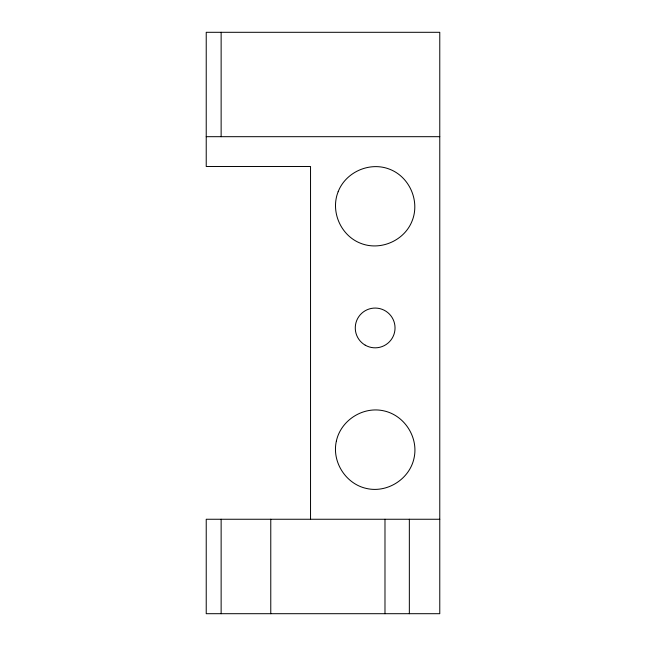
<?xml version="1.0" encoding="UTF-8"?>
<svg xmlns="http://www.w3.org/2000/svg" width="646" height="646" viewBox="0 0 646 646"><rect width="100%" height="100%" fill="white"/><g stroke="black" fill="none" stroke-linecap="round" stroke-linejoin="round"><path stroke-width="0.97" d="M206.227 136.686L439.773 136.686M439.773 519.255L206.227 519.255L206.227 613.7L439.773 613.7L439.773 32.3L206.227 32.3L206.227 166.506L310.54 166.506L310.54 519.255M409.346 519.255L409.346 613.7M384.984 519.255L384.984 613.7M270.771 519.255L270.771 613.7M221.134 32.3L221.134 136.686M221.134 519.255L221.134 613.7M336.38 441.032C331.624 461.777 345.747 483.991 366.557 488.481C387.301 493.237 409.516 479.114 414.005 458.305C418.761 437.56 404.638 415.346 383.829 410.856C363.084 406.1 340.87 420.223 336.38 441.032M338.157 191.709C330.235 211.46 340.741 235.604 360.589 243.276C380.349 251.197 404.485 240.692 412.156 220.835C420.078 201.084 409.572 176.939 389.724 169.268C369.964 161.355 345.828 171.86 338.157 191.709M365.216 345.166A19.881 19.881 0 0 0 395.037 327.942A19.881 19.881 0 0 0 365.216 310.726A19.881 19.881 0 0 0 365.216 345.166"/></g></svg>
